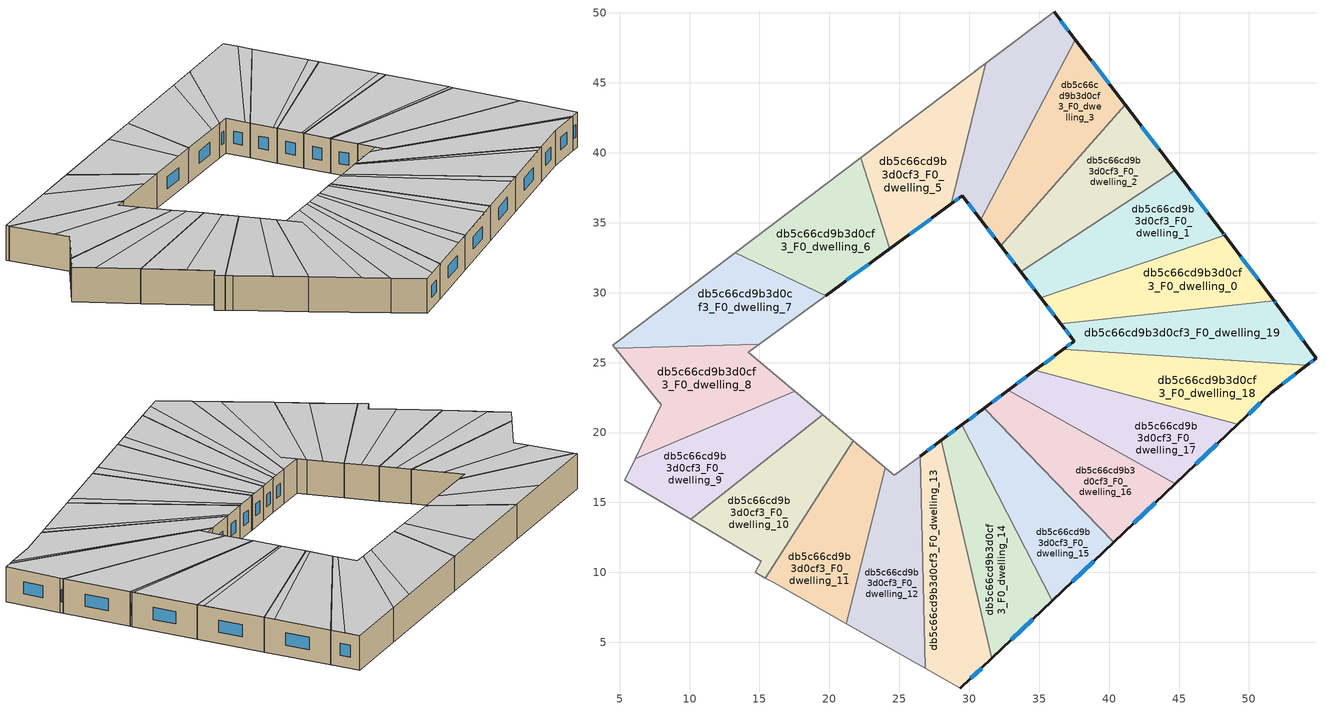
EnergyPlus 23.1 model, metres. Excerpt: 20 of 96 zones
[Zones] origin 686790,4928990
db5c66cd9b3d0cf3_F0_dwelling_0
 floor ground (EU_floor_Construction): 48.28,34.11 51.8,29.43 36.55,27.77 35.11,29.64 z0
 wall outside (EU_wall_Construction): 35.11,29.64 36.55,27.77 / 51.8,29.43 48.28,34.11 z0:3
 wall to db5c66cd9b3d0cf3_F0_dwelling_1 (EU_wall_Construction): 48.28,34.11 35.11,29.64 z0:3
 wall to db5c66cd9b3d0cf3_F0_dwelling_19 (EU_wall_Construction): 36.55,27.77 51.8,29.43 z0:3
 window (EU_Window_Construction): 35.58,29.03 36.08,28.38 / 50.65,30.95 49.42,32.59 z0.98:2.02
 ceiling to db5c66cd9b3d0cf3_F1_dwelling_0 (EU_floor_Construction): 51.8,29.43 48.28,34.11 35.11,29.64 36.55,27.77 z3
db5c66cd9b3d0cf3_F0_dwelling_1
 floor ground (EU_floor_Construction): 44.71,38.77 48.17,34.25 48.28,34.11 35.11,29.64 33.68,31.51 z0
 wall outside (EU_wall_Construction): 33.68,31.51 35.11,29.64 / 48.28,34.11 48.17,34.25 44.71,38.77 z0:3
 wall to db5c66cd9b3d0cf3_F0_dwelling_2 (EU_wall_Construction): 44.71,38.77 33.68,31.51 z0:3
 window (EU_Window_Construction): 34.15,30.9 34.65,30.25 / 47.05,35.72 45.84,37.3 / 48.24,34.16 48.21,34.21 z0.98:2.02
 ceiling adiabatic (EU_roof_Construction): 48.09,34.35 44.71,38.77 33.68,31.51 35.04,29.74 z3
 ceiling to db5c66cd9b3d0cf3_F1_dwelling_0 (EU_floor_Construction): 48.28,34.11 48.17,34.25 48.09,34.35 35.04,29.74 35.11,29.64 z3
db5c66cd9b3d0cf3_F0_dwelling_10
 floor ground (EU_floor_Construction): 21.7,19.42 15.43,9.6 14.68,10.02 15.14,10.8 10.08,13.81 19.51,21.27 z0
 wall to db5c66cd9b3d0cf3_F0_dwelling_9 (EU_wall_Construction): 19.51,21.27 10.08,13.81 z0:3
 wall adiabatic (EU_wall_Construction): 21.7,19.42 19.51,21.27 / 10.08,13.81 15.14,10.8 14.68,10.02 15.43,9.6 z0:3
 wall to db5c66cd9b3d0cf3_F0_dwelling_11 (EU_wall_Construction): 15.43,9.6 21.7,19.42 z0:3
 ceiling to db5c66cd9b3d0cf3_F1_dwelling_9 (EU_floor_Construction): 13.18,11.97 20.64,20.31 19.51,21.27 10.08,13.81 z3
 ceiling to db5c66cd9b3d0cf3_F1_dwelling_10 (EU_floor_Construction): 15.43,9.6 21.7,19.42 20.64,20.31 13.18,11.97 15.14,10.8 14.68,10.02 z3
db5c66cd9b3d0cf3_F0_dwelling_11
 floor ground (EU_floor_Construction): 24,17.48 21.2,6.34 15.98,9.28 15.43,9.6 21.7,19.42 z0
 wall adiabatic (EU_wall_Construction): 24,17.48 21.7,19.42 / 15.43,9.6 15.98,9.28 21.2,6.34 z0:3
 wall to db5c66cd9b3d0cf3_F0_dwelling_12 (EU_wall_Construction): 21.2,6.34 24,17.48 z0:3
 ceiling to db5c66cd9b3d0cf3_F1_dwelling_10 (EU_floor_Construction): 18.75,7.72 22.99,18.33 21.7,19.42 15.43,9.6 15.98,9.28 z3
 ceiling to db5c66cd9b3d0cf3_F1_dwelling_11 (EU_floor_Construction): 21.2,6.34 24,17.48 22.99,18.33 18.75,7.72 z3
db5c66cd9b3d0cf3_F0_dwelling_12
 floor ground (EU_floor_Construction): 26.51,18.32 26.85,3.15 21.2,6.34 24,17.48 24.65,16.93 z0
 wall adiabatic (EU_wall_Construction): 26.51,18.32 24.65,16.93 24,17.48 / 21.2,6.34 26.85,3.15 z0:3
 wall to db5c66cd9b3d0cf3_F0_dwelling_13 (EU_wall_Construction): 26.85,3.15 26.51,18.32 z0:3
 ceiling to db5c66cd9b3d0cf3_F1_dwelling_11 (EU_floor_Construction): 24.85,4.28 25.62,16.11 24,17.48 21.2,6.34 z3
 ceiling to db5c66cd9b3d0cf3_F1_dwelling_12 (EU_floor_Construction): 26.85,3.15 26.51,18.32 24.65,16.93 25.62,16.11 24.85,4.28 z3
db5c66cd9b3d0cf3_F0_dwelling_13
 floor ground (EU_floor_Construction): 27.99,19.44 31.61,3.85 29.37,1.72 26.85,3.15 26.51,18.32 z0
 wall outside (EU_wall_Construction): 27.99,19.44 26.51,18.32 / 29.37,1.72 31.61,3.85 z0:3
 wall to db5c66cd9b3d0cf3_F0_dwelling_14 (EU_wall_Construction): 31.61,3.85 27.99,19.44 z0:3
 wall adiabatic (EU_wall_Construction): 26.85,3.15 29.37,1.72 z0:3
 window (EU_Window_Construction): 27.51,19.07 26.99,18.68 / 30.1,2.42 30.88,3.16 z0.98:2.02
 ceiling to db5c66cd9b3d0cf3_F1_dwelling_12 (EU_floor_Construction): 30.24,2.55 27.55,19.1 26.51,18.32 26.85,3.15 29.37,1.72 z3
 ceiling to db5c66cd9b3d0cf3_F1_dwelling_13 (EU_floor_Construction): 31.61,3.85 27.99,19.44 27.55,19.1 30.24,2.55 z3
db5c66cd9b3d0cf3_F0_dwelling_14
 floor ground (EU_floor_Construction): 29.47,20.54 35.95,7.98 31.61,3.85 27.99,19.44 z0
 wall outside (EU_wall_Construction): 29.47,20.54 27.99,19.44 / 31.61,3.85 35.95,7.98 z0:3
 wall to db5c66cd9b3d0cf3_F0_dwelling_15 (EU_wall_Construction): 35.95,7.98 29.47,20.54 z0:3
 window (EU_Window_Construction): 28.99,20.18 28.47,19.8 / 33.02,5.19 34.54,6.64 z0.98:2.02
 ceiling to db5c66cd9b3d0cf3_F1_dwelling_13 (EU_floor_Construction): 34.8,6.89 29.07,20.24 27.99,19.44 31.61,3.85 z3
 ceiling to db5c66cd9b3d0cf3_F1_dwelling_14 (EU_floor_Construction): 35.95,7.98 29.47,20.54 29.07,20.24 34.8,6.89 z3
db5c66cd9b3d0cf3_F0_dwelling_15
 floor ground (EU_floor_Construction): 31.07,21.74 40.32,12.14 35.95,7.98 29.47,20.54 z0
 wall outside (EU_wall_Construction): 31.07,21.74 29.47,20.54 / 35.95,7.98 40.32,12.14 z0:3
 wall to db5c66cd9b3d0cf3_F0_dwelling_16 (EU_wall_Construction): 40.32,12.14 31.07,21.74 z0:3
 window (EU_Window_Construction): 30.55,21.35 29.99,20.93 / 37.37,9.33 38.9,10.79 z0.98:2.02
 ceiling to db5c66cd9b3d0cf3_F1_dwelling_14 (EU_floor_Construction): 39.4,11.26 30.72,21.48 29.47,20.54 35.95,7.98 z3
 ceiling to db5c66cd9b3d0cf3_F1_dwelling_15 (EU_floor_Construction): 40.32,12.14 31.07,21.74 30.72,21.48 39.4,11.26 z3
db5c66cd9b3d0cf3_F0_dwelling_16
 floor ground (EU_floor_Construction): 44.73,16.34 40.32,12.14 31.07,21.74 31.1,21.76 32.8,23.03 z0
 wall outside (EU_wall_Construction): 32.8,23.03 31.1,21.76 31.07,21.74 / 40.32,12.14 44.73,16.34 z0:3
 wall to db5c66cd9b3d0cf3_F0_dwelling_17 (EU_wall_Construction): 44.73,16.34 32.8,23.03 z0:3
 window (EU_Window_Construction): 32.24,22.62 31.65,22.18 / 41.76,13.51 43.3,14.97 z0.98:2.02
 ceiling to db5c66cd9b3d0cf3_F1_dwelling_15 (EU_floor_Construction): 44.03,15.67 32.51,22.82 31.1,21.76 31.07,21.74 40.32,12.14 z3
 ceiling to db5c66cd9b3d0cf3_F1_dwelling_16 (EU_floor_Construction): 44.73,16.34 32.8,23.03 32.51,22.82 44.03,15.67 z3
db5c66cd9b3d0cf3_F0_dwelling_17
 floor ground (EU_floor_Construction): 49.19,20.58 44.73,16.34 32.8,23.03 34.68,24.44 z0
 wall outside (EU_wall_Construction): 34.68,24.44 32.8,23.03 / 44.73,16.34 49.19,20.58 z0:3
 wall to db5c66cd9b3d0cf3_F0_dwelling_18 (EU_wall_Construction): 49.19,20.58 34.68,24.44 z0:3
 window (EU_Window_Construction): 34.07,23.98 33.41,23.49 / 46.18,17.72 47.74,19.2 z0.98:2.02
 ceiling to db5c66cd9b3d0cf3_F1_dwelling_17 (EU_floor_Construction): 49.19,20.58 34.68,24.44 34.47,24.29 48.72,20.13 z3
 ceiling adiabatic (EU_roof_Construction): 48.72,20.13 34.47,24.29 34.68,24.44 32.8,23.03 44.73,16.34 z3
db5c66cd9b3d0cf3_F0_dwelling_18
 floor ground (EU_floor_Construction): 54.14,24.81 51.59,22.86 49.19,20.58 34.68,24.44 36.72,25.97 z0
 wall outside (EU_wall_Construction): 36.72,25.97 34.68,24.44 / 49.19,20.58 51.59,22.86 54.14,24.81 z0:3
 wall to db5c66cd9b3d0cf3_F0_dwelling_19 (EU_wall_Construction): 54.14,24.81 36.72,25.97 z0:3
 window (EU_Window_Construction): 36.06,25.47 35.34,24.94 / 52.42,23.5 53.31,24.18 / 49.97,21.32 50.81,22.12 z0.98:2.02
 ceiling to db5c66cd9b3d0cf3_F1_dwelling_17 (EU_floor_Construction): 51.59,22.86 53.85,24.59 38.08,25.78 38,25.88 36.72,25.97 34.68,24.44 49.19,20.58 z3
 ceiling to db5c66cd9b3d0cf3_F1_dwelling_18 (EU_floor_Construction): 54.14,24.81 38,25.88 38.08,25.78 53.85,24.59 z3
db5c66cd9b3d0cf3_F0_dwelling_19
 floor ground (EU_floor_Construction): 51.96,29.21 54.79,25.31 54.14,24.81 36.72,25.97 37.49,26.54 36.55,27.77 51.8,29.43 z0
 wall outside (EU_wall_Construction): 54.14,24.81 54.79,25.31 51.96,29.21 51.8,29.43 / 36.55,27.77 37.49,26.54 36.72,25.97 z0:3
 window (EU_Window_Construction): 54.35,24.97 54.58,25.15 / 37.24,26.36 36.97,26.16 / 36.85,27.37 37.18,26.94 / 51.91,29.28 51.85,29.36 / 53.87,26.58 52.88,27.94 z0.98:2.02
 ceiling to db5c66cd9b3d0cf3_F1_dwelling_18 (EU_floor_Construction): 54.79,25.31 51.96,29.21 51.8,29.43 36.55,27.77 38,25.88 54.14,24.81 z3
 ceiling to db5c66cd9b3d0cf3_F1_dwelling_17 (EU_floor_Construction): 38,25.88 37.49,26.54 36.72,25.97 z3
db5c66cd9b3d0cf3_F0_dwelling_2
 floor ground (EU_floor_Construction): 41.15,43.43 44.71,38.77 33.68,31.51 32.25,33.37 z0
 wall outside (EU_wall_Construction): 32.25,33.37 33.68,31.51 / 44.71,38.77 41.15,43.43 z0:3
 wall to db5c66cd9b3d0cf3_F0_dwelling_3 (EU_wall_Construction): 41.15,43.43 32.25,33.37 z0:3
 window (EU_Window_Construction): 32.72,32.76 33.22,32.11 / 43.56,40.29 42.31,41.91 z0.98:2.02
 ceiling to db5c66cd9b3d0cf3_F1_dwelling_2 (EU_floor_Construction): 44.34,39.26 41.15,43.43 32.25,33.37 33.53,31.7 z3
 ceiling to db5c66cd9b3d0cf3_F1_dwelling_1 (EU_floor_Construction): 44.71,38.77 44.34,39.26 33.53,31.7 33.68,31.51 z3
db5c66cd9b3d0cf3_F0_dwelling_3
 floor ground (EU_floor_Construction): 37.59,48.09 41.15,43.43 32.25,33.37 30.82,35.23 z0
 wall outside (EU_wall_Construction): 30.82,35.23 32.25,33.37 / 41.15,43.43 37.59,48.09 z0:3
 wall to db5c66cd9b3d0cf3_F0_dwelling_4 (EU_wall_Construction): 37.59,48.09 30.82,35.23 z0:3
 window (EU_Window_Construction): 31.29,34.62 31.79,33.97 / 39.99,44.94 38.75,46.57 z0.98:2.02
 ceiling to db5c66cd9b3d0cf3_F1_dwelling_3 (EU_floor_Construction): 32.03,33.66 40.59,44.17 37.59,48.09 30.82,35.23 z3
 ceiling to db5c66cd9b3d0cf3_F1_dwelling_2 (EU_floor_Construction): 32.25,33.37 41.15,43.43 40.59,44.17 32.03,33.66 z3
db5c66cd9b3d0cf3_F0_dwelling_4
 floor ground (EU_floor_Construction): 36.06,50.08 37.59,48.09 30.82,35.23 29.51,36.94 28.7,36.35 31.18,46.39 z0
 wall outside (EU_wall_Construction): 28.7,36.35 29.51,36.94 30.82,35.23 / 37.59,48.09 36.06,50.08 z0:3
 wall to db5c66cd9b3d0cf3_F0_dwelling_5 (EU_wall_Construction): 31.18,46.39 28.7,36.35 z0:3
 wall adiabatic (EU_wall_Construction): 36.06,50.08 31.18,46.39 z0:3
 window (EU_Window_Construction): 29.94,36.39 30.4,35.79 / 28.97,36.54 29.25,36.75 / 37.09,48.74 36.56,49.43 z0.98:2.02
 ceiling to db5c66cd9b3d0cf3_F1_dwelling_4 (EU_floor_Construction): 30.53,35.62 36.84,49.07 36.06,50.08 31.18,46.39 28.7,36.35 29.51,36.94 z3
 ceiling to db5c66cd9b3d0cf3_F1_dwelling_3 (EU_floor_Construction): 30.82,35.23 37.59,48.09 36.84,49.07 30.53,35.62 z3
db5c66cd9b3d0cf3_F0_dwelling_5
 floor ground (EU_floor_Construction): 31.18,46.39 28.7,36.35 24.3,33.13 22.26,39.66 z0
 wall outside (EU_wall_Construction): 24.3,33.13 28.7,36.35 z0:3
 wall to db5c66cd9b3d0cf3_F0_dwelling_6 (EU_wall_Construction): 22.26,39.66 24.3,33.13 z0:3
 wall adiabatic (EU_wall_Construction): 31.18,46.39 22.26,39.66 z0:3
 window (EU_Window_Construction): 25.73,34.18 27.27,35.3 z0.98:2.02
 ceiling adiabatic (EU_roof_Construction): 27.56,35.51 28.84,44.63 22.26,39.66 24.3,33.13 z3
 ceiling to db5c66cd9b3d0cf3_F1_dwelling_4 (EU_floor_Construction): 28.7,36.35 31.18,46.39 28.84,44.63 27.56,35.51 z3
db5c66cd9b3d0cf3_F0_dwelling_6
 floor ground (EU_floor_Construction): 22.26,39.66 24.3,33.13 19.73,29.79 13.26,32.86 z0
 wall outside (EU_wall_Construction): 19.73,29.79 24.3,33.13 z0:3
 wall to db5c66cd9b3d0cf3_F0_dwelling_7 (EU_wall_Construction): 13.26,32.86 19.73,29.79 z0:3
 wall adiabatic (EU_wall_Construction): 22.26,39.66 13.26,32.86 z0:3
 window (EU_Window_Construction): 21.22,30.87 22.81,32.04 z0.98:2.02
 ceiling to db5c66cd9b3d0cf3_F1_dwelling_6 (EU_floor_Construction): 22.87,32.09 19.43,37.52 13.26,32.86 19.73,29.79 z3
 ceiling to db5c66cd9b3d0cf3_F1_dwelling_5 (EU_floor_Construction): 24.3,33.13 22.26,39.66 19.43,37.52 22.87,32.09 z3
db5c66cd9b3d0cf3_F0_dwelling_7
 floor ground (EU_floor_Construction): 19.73,29.79 15,26.32 4.68,26.02 4.49,26.24 13.26,32.86 z0
 wall adiabatic (EU_wall_Construction): 15,26.32 19.73,29.79 / 13.26,32.86 4.49,26.24 4.68,26.02 z0:3
 wall to db5c66cd9b3d0cf3_F0_dwelling_8 (EU_wall_Construction): 4.68,26.02 15,26.32 z0:3
 ceiling to db5c66cd9b3d0cf3_F1_dwelling_7 (EU_floor_Construction): 18.01,28.53 9.93,30.35 4.49,26.24 4.68,26.02 14.99,26.32 z3
 ceiling to db5c66cd9b3d0cf3_F1_dwelling_6 (EU_floor_Construction): 19.73,29.79 13.26,32.86 9.93,30.35 18.01,28.53 z3
db5c66cd9b3d0cf3_F0_dwelling_8
 floor ground (EU_floor_Construction): 15,26.32 14.2,25.74 17.52,22.95 6.12,18.13 7.96,21.97 4.68,26.02 z0
 wall adiabatic (EU_wall_Construction): 17.52,22.95 14.2,25.74 15,26.32 / 4.68,26.02 7.96,21.97 6.12,18.13 z0:3
 wall to db5c66cd9b3d0cf3_F0_dwelling_9 (EU_wall_Construction): 6.12,18.13 17.52,22.95 z0:3
 ceiling to db5c66cd9b3d0cf3_F1_dwelling_8 (EU_floor_Construction): 17.52,22.95 15.55,24.61 7.13,23 7.96,21.97 6.12,18.13 z3
 ceiling to db5c66cd9b3d0cf3_F1_dwelling_7 (EU_floor_Construction): 15.55,24.61 14.2,25.74 14.99,26.32 4.68,26.02 7.13,23 z3
db5c66cd9b3d0cf3_F0_dwelling_9
 floor ground (EU_floor_Construction): 19.51,21.27 10.08,13.81 5.38,16.6 6.12,18.13 17.52,22.95 z0
 wall adiabatic (EU_wall_Construction): 19.51,21.27 17.52,22.95 / 6.12,18.13 5.38,16.6 10.08,13.81 z0:3
 ceiling to db5c66cd9b3d0cf3_F1_dwelling_9 (EU_floor_Construction): 19.51,21.27 18.45,22.16 7.03,15.62 10.08,13.81 z3
 ceiling to db5c66cd9b3d0cf3_F1_dwelling_8 (EU_floor_Construction): 18.45,22.16 17.52,22.95 6.12,18.13 5.38,16.6 7.03,15.62 z3
[Building]
EU S2 Campaign: North Axis=0; Terrain=City; Solar Distribution=FullExterior
[Site:Location]
Bologna: Latitude=44.5; Longitude=11.25; Time Zone=1; Elevation=37
[SizingPeriod:WeatherFileDays]
AnnualSizingPeriod: Begin Month=1; Begin Day of Month=1; End Month=12; End Day of Month=31; Day of Week for Start Day=Monday; Use Weather File Daylight Saving Period=No; Use Weather File Rain and Snow Indicators=No
[MATERIAL]
EU_InternalMass_Material: Roughness=MediumRough; Thickness=0.1; Conductivity=1; Density=1800; Specific Heat=900; Thermal Absorptance=0.9; Solar Absorptance=0.7; Visible Absorptance=0.7
[MATERIAL:NOMASS] Roughness=MediumRough; Thermal Absorptance=0.9; Solar Absorptance=0.7; Visible Absorptance=0.7
Name | Thermal Resistance
EU_wall_NoMass | 0.905828
EU_roof_NoMass | 0.37593
EU_floor_NoMass | 0.67114
[WINDOWMATERIAL:SIMPLEGLAZINGSYSTEM]
EU_Window_SimpleGlazing: UFactor=4.52486; Solar Heat Gain Coefficient=0.85; Visible Transmittance=0.85
[CONSTRUCTION]
EU_wall_Construction: EU_wall_NoMass
EU_roof_Construction: EU_roof_NoMass
EU_floor_Construction: EU_floor_NoMass
EU_Window_Construction: EU_Window_SimpleGlazing
EU_InternalMass_Construction: EU_InternalMass_Material
[ZONE] Type=1; Multiplier=1; Ceiling Height=autocalculate; Floor Area=autocalculate; Part of Total Floor Area=Yes
Name | Volume
db5c66cd9b3d0cf3_F0_dwelling_0; db5c66cd9b3d0cf3_F0_dwelling_13 | 162.375
db5c66cd9b3d0cf3_F0_dwelling_1; db5c66cd9b3d0cf3_F0_dwelling_5 | 162.382
db5c66cd9b3d0cf3_F0_dwelling_10; db5c66cd9b3d0cf3_F0_dwelling_12 | 162.396
db5c66cd9b3d0cf3_F0_dwelling_11 | 162.349
db5c66cd9b3d0cf3_F0_dwelling_14 | 162.386
db5c66cd9b3d0cf3_F0_dwelling_15 | 162.36
db5c66cd9b3d0cf3_F0_dwelling_16 | 162.351
db5c66cd9b3d0cf3_F0_dwelling_17 | 162.354
db5c66cd9b3d0cf3_F0_dwelling_18 | 162.403
db5c66cd9b3d0cf3_F0_dwelling_19 | 162.365
db5c66cd9b3d0cf3_F0_dwelling_2 | 162.366
db5c66cd9b3d0cf3_F0_dwelling_3 | 162.376
db5c66cd9b3d0cf3_F0_dwelling_4 | 162.359
db5c66cd9b3d0cf3_F0_dwelling_6 | 162.401
db5c66cd9b3d0cf3_F0_dwelling_7 | 162.37
db5c66cd9b3d0cf3_F0_dwelling_8 | 162.368
db5c66cd9b3d0cf3_F0_dwelling_9 | 162.379
[INTERNALMASS] Construction=EU_InternalMass_Construction
Name | Zone or ZoneList | Surface Area
db5c66cd9b3d0cf3_F0_dwelling_0_EU_InternalMass | db5c66cd9b3d0cf3_F0_dwelling_0 | 54.1249
db5c66cd9b3d0cf3_F0_dwelling_1_EU_InternalMass | db5c66cd9b3d0cf3_F0_dwelling_1 | 54.1276
db5c66cd9b3d0cf3_F0_dwelling_2_EU_InternalMass | db5c66cd9b3d0cf3_F0_dwelling_2 | 54.1219
db5c66cd9b3d0cf3_F0_dwelling_3_EU_InternalMass | db5c66cd9b3d0cf3_F0_dwelling_3 | 54.1253
db5c66cd9b3d0cf3_F0_dwelling_4_EU_InternalMass | db5c66cd9b3d0cf3_F0_dwelling_4 | 54.1197
db5c66cd9b3d0cf3_F0_dwelling_5_EU_InternalMass | db5c66cd9b3d0cf3_F0_dwelling_5 | 54.1276
db5c66cd9b3d0cf3_F0_dwelling_6_EU_InternalMass | db5c66cd9b3d0cf3_F0_dwelling_6 | 54.1338
db5c66cd9b3d0cf3_F0_dwelling_7_EU_InternalMass | db5c66cd9b3d0cf3_F0_dwelling_7 | 54.1232
db5c66cd9b3d0cf3_F0_dwelling_8_EU_InternalMass | db5c66cd9b3d0cf3_F0_dwelling_8 | 54.1231
db5c66cd9b3d0cf3_F0_dwelling_9_EU_InternalMass | db5c66cd9b3d0cf3_F0_dwelling_9 | 54.1259
db5c66cd9b3d0cf3_F0_dwelling_10_EU_InternalMass | db5c66cd9b3d0cf3_F0_dwelling_10 | 54.1322
db5c66cd9b3d0cf3_F0_dwelling_11_EU_InternalMass | db5c66cd9b3d0cf3_F0_dwelling_11 | 54.1166
db5c66cd9b3d0cf3_F0_dwelling_12_EU_InternalMass | db5c66cd9b3d0cf3_F0_dwelling_12 | 54.1323
db5c66cd9b3d0cf3_F0_dwelling_13_EU_InternalMass | db5c66cd9b3d0cf3_F0_dwelling_13 | 54.1249
db5c66cd9b3d0cf3_F0_dwelling_14_EU_InternalMass | db5c66cd9b3d0cf3_F0_dwelling_14 | 54.1289
db5c66cd9b3d0cf3_F0_dwelling_15_EU_InternalMass | db5c66cd9b3d0cf3_F0_dwelling_15 | 54.1201
db5c66cd9b3d0cf3_F0_dwelling_16_EU_InternalMass | db5c66cd9b3d0cf3_F0_dwelling_16 | 54.1169
db5c66cd9b3d0cf3_F0_dwelling_17_EU_InternalMass | db5c66cd9b3d0cf3_F0_dwelling_17 | 54.1181
db5c66cd9b3d0cf3_F0_dwelling_18_EU_InternalMass | db5c66cd9b3d0cf3_F0_dwelling_18 | 54.1343
db5c66cd9b3d0cf3_F0_dwelling_19_EU_InternalMass | db5c66cd9b3d0cf3_F0_dwelling_19 | 54.1221
[OTHEREQUIPMENT] Fuel Type=Electricity; Design Level Calculation Method=Watts/Area; Power per Zone Floor Area=1; Fraction Latent=0; Fraction Radiant=0; Fraction Lost=0; Carbon Dioxide Generation Rate=0; EndUse Subcategory=EU_Step8_InternalGains
Name | Zone or ZoneList or Space or SpaceList | Schedule
EU_Step8_InternalGain_db5c66cd9b3d0cf3_F0_dwelling_0_f000 | db5c66cd9b3d0cf3_F0_dwelling_0 | EU_Step8_GainSchedule_db5c66cd9b3d0cf3_F0_dwelling_0_f000
EU_Step8_InternalGain_db5c66cd9b3d0cf3_F0_dwelling_1_f000 | db5c66cd9b3d0cf3_F0_dwelling_1 | EU_Step8_GainSchedule_db5c66cd9b3d0cf3_F0_dwelling_1_f000
EU_Step8_InternalGain_db5c66cd9b3d0cf3_F0_dwelling_2_f000 | db5c66cd9b3d0cf3_F0_dwelling_2 | EU_Step8_GainSchedule_db5c66cd9b3d0cf3_F0_dwelling_2_f000
EU_Step8_InternalGain_db5c66cd9b3d0cf3_F0_dwelling_3_f000 | db5c66cd9b3d0cf3_F0_dwelling_3 | EU_Step8_GainSchedule_db5c66cd9b3d0cf3_F0_dwelling_3_f000
EU_Step8_InternalGain_db5c66cd9b3d0cf3_F0_dwelling_4_f000 | db5c66cd9b3d0cf3_F0_dwelling_4 | EU_Step8_GainSchedule_db5c66cd9b3d0cf3_F0_dwelling_4_f000
EU_Step8_InternalGain_db5c66cd9b3d0cf3_F0_dwelling_5_f000 | db5c66cd9b3d0cf3_F0_dwelling_5 | EU_Step8_GainSchedule_db5c66cd9b3d0cf3_F0_dwelling_5_f000
EU_Step8_InternalGain_db5c66cd9b3d0cf3_F0_dwelling_6_f000 | db5c66cd9b3d0cf3_F0_dwelling_6 | EU_Step8_GainSchedule_db5c66cd9b3d0cf3_F0_dwelling_6_f000
EU_Step8_InternalGain_db5c66cd9b3d0cf3_F0_dwelling_7_f000 | db5c66cd9b3d0cf3_F0_dwelling_7 | EU_Step8_GainSchedule_db5c66cd9b3d0cf3_F0_dwelling_7_f000
EU_Step8_InternalGain_db5c66cd9b3d0cf3_F0_dwelling_8_f000 | db5c66cd9b3d0cf3_F0_dwelling_8 | EU_Step8_GainSchedule_db5c66cd9b3d0cf3_F0_dwelling_8_f000
EU_Step8_InternalGain_db5c66cd9b3d0cf3_F0_dwelling_9_f000 | db5c66cd9b3d0cf3_F0_dwelling_9 | EU_Step8_GainSchedule_db5c66cd9b3d0cf3_F0_dwelling_9_f000
EU_Step8_InternalGain_db5c66cd9b3d0cf3_F0_dwelling_10_f000 | db5c66cd9b3d0cf3_F0_dwelling_10 | EU_Step8_GainSchedule_db5c66cd9b3d0cf3_F0_dwelling_10_f000
EU_Step8_InternalGain_db5c66cd9b3d0cf3_F0_dwelling_11_f000 | db5c66cd9b3d0cf3_F0_dwelling_11 | EU_Step8_GainSchedule_db5c66cd9b3d0cf3_F0_dwelling_11_f000
EU_Step8_InternalGain_db5c66cd9b3d0cf3_F0_dwelling_12_f000 | db5c66cd9b3d0cf3_F0_dwelling_12 | EU_Step8_GainSchedule_db5c66cd9b3d0cf3_F0_dwelling_12_f000
EU_Step8_InternalGain_db5c66cd9b3d0cf3_F0_dwelling_13_f000 | db5c66cd9b3d0cf3_F0_dwelling_13 | EU_Step8_GainSchedule_db5c66cd9b3d0cf3_F0_dwelling_13_f000
EU_Step8_InternalGain_db5c66cd9b3d0cf3_F0_dwelling_14_f000 | db5c66cd9b3d0cf3_F0_dwelling_14 | EU_Step8_GainSchedule_db5c66cd9b3d0cf3_F0_dwelling_14_f000
EU_Step8_InternalGain_db5c66cd9b3d0cf3_F0_dwelling_15_f000 | db5c66cd9b3d0cf3_F0_dwelling_15 | EU_Step8_GainSchedule_db5c66cd9b3d0cf3_F0_dwelling_15_f000
EU_Step8_InternalGain_db5c66cd9b3d0cf3_F0_dwelling_16_f000 | db5c66cd9b3d0cf3_F0_dwelling_16 | EU_Step8_GainSchedule_db5c66cd9b3d0cf3_F0_dwelling_16_f000
EU_Step8_InternalGain_db5c66cd9b3d0cf3_F0_dwelling_17_f000 | db5c66cd9b3d0cf3_F0_dwelling_17 | EU_Step8_GainSchedule_db5c66cd9b3d0cf3_F0_dwelling_17_f000
EU_Step8_InternalGain_db5c66cd9b3d0cf3_F0_dwelling_18_f000 | db5c66cd9b3d0cf3_F0_dwelling_18 | EU_Step8_GainSchedule_db5c66cd9b3d0cf3_F0_dwelling_18_f000
EU_Step8_InternalGain_db5c66cd9b3d0cf3_F0_dwelling_19_f000 | db5c66cd9b3d0cf3_F0_dwelling_19 | EU_Step8_GainSchedule_db5c66cd9b3d0cf3_F0_dwelling_19_f000
[ZONEVENTILATION:DESIGNFLOWRATE] Schedule=EU_AlwaysOn; Design Flow Rate Calculation Method=AirChanges/Hour; Air Changes per Hour=0.73129; Ventilation Type=Natural; Fan Pressure Rise=0; Fan Total Efficiency=1; Constant Term Coefficient=1; Temperature Term Coefficient=0; Velocity Term Coefficient=0; Velocity Squared Term Coefficient=0; Minimum Indoor Temperature=-100; Maximum Indoor Temperature=100; Delta Temperature=-100; Minimum Outdoor Temperature=-100; Maximum Outdoor Temperature=100; Maximum Wind Speed=40
Name | Zone or ZoneList or Space or SpaceList
EU_ConstantAir_db5c66cd9b3d0cf3_F0_dwelling_0 | db5c66cd9b3d0cf3_F0_dwelling_0
EU_ConstantAir_db5c66cd9b3d0cf3_F0_dwelling_1 | db5c66cd9b3d0cf3_F0_dwelling_1
EU_ConstantAir_db5c66cd9b3d0cf3_F0_dwelling_2 | db5c66cd9b3d0cf3_F0_dwelling_2
EU_ConstantAir_db5c66cd9b3d0cf3_F0_dwelling_3 | db5c66cd9b3d0cf3_F0_dwelling_3
EU_ConstantAir_db5c66cd9b3d0cf3_F0_dwelling_4 | db5c66cd9b3d0cf3_F0_dwelling_4
EU_ConstantAir_db5c66cd9b3d0cf3_F0_dwelling_5 | db5c66cd9b3d0cf3_F0_dwelling_5
EU_ConstantAir_db5c66cd9b3d0cf3_F0_dwelling_6 | db5c66cd9b3d0cf3_F0_dwelling_6
EU_ConstantAir_db5c66cd9b3d0cf3_F0_dwelling_7 | db5c66cd9b3d0cf3_F0_dwelling_7
EU_ConstantAir_db5c66cd9b3d0cf3_F0_dwelling_8 | db5c66cd9b3d0cf3_F0_dwelling_8
EU_ConstantAir_db5c66cd9b3d0cf3_F0_dwelling_9 | db5c66cd9b3d0cf3_F0_dwelling_9
EU_ConstantAir_db5c66cd9b3d0cf3_F0_dwelling_10 | db5c66cd9b3d0cf3_F0_dwelling_10
EU_ConstantAir_db5c66cd9b3d0cf3_F0_dwelling_11 | db5c66cd9b3d0cf3_F0_dwelling_11
EU_ConstantAir_db5c66cd9b3d0cf3_F0_dwelling_12 | db5c66cd9b3d0cf3_F0_dwelling_12
EU_ConstantAir_db5c66cd9b3d0cf3_F0_dwelling_13 | db5c66cd9b3d0cf3_F0_dwelling_13
EU_ConstantAir_db5c66cd9b3d0cf3_F0_dwelling_14 | db5c66cd9b3d0cf3_F0_dwelling_14
EU_ConstantAir_db5c66cd9b3d0cf3_F0_dwelling_15 | db5c66cd9b3d0cf3_F0_dwelling_15
EU_ConstantAir_db5c66cd9b3d0cf3_F0_dwelling_16 | db5c66cd9b3d0cf3_F0_dwelling_16
EU_ConstantAir_db5c66cd9b3d0cf3_F0_dwelling_17 | db5c66cd9b3d0cf3_F0_dwelling_17
EU_ConstantAir_db5c66cd9b3d0cf3_F0_dwelling_18 | db5c66cd9b3d0cf3_F0_dwelling_18
EU_ConstantAir_db5c66cd9b3d0cf3_F0_dwelling_19 | db5c66cd9b3d0cf3_F0_dwelling_19
[HVACTEMPLATE:THERMOSTAT] Constant Heating Setpoint=20; Constant Cooling Setpoint=50
EU_HeatOnly_db5c66cd9b3d0cf3_F0_dwelling_0; EU_HeatOnly_db5c66cd9b3d0cf3_F0_dwelling_1; EU_HeatOnly_db5c66cd9b3d0cf3_F0_dwelling_2; EU_HeatOnly_db5c66cd9b3d0cf3_F0_dwelling_3; EU_HeatOnly_db5c66cd9b3d0cf3_F0_dwelling_4; EU_HeatOnly_db5c66cd9b3d0cf3_F0_dwelling_5; EU_HeatOnly_db5c66cd9b3d0cf3_F0_dwelling_6; EU_HeatOnly_db5c66cd9b3d0cf3_F0_dwelling_7; EU_HeatOnly_db5c66cd9b3d0cf3_F0_dwelling_8; EU_HeatOnly_db5c66cd9b3d0cf3_F0_dwelling_9; EU_HeatOnly_db5c66cd9b3d0cf3_F0_dwelling_10; EU_HeatOnly_db5c66cd9b3d0cf3_F0_dwelling_11; EU_HeatOnly_db5c66cd9b3d0cf3_F0_dwelling_12; EU_HeatOnly_db5c66cd9b3d0cf3_F0_dwelling_13; EU_HeatOnly_db5c66cd9b3d0cf3_F0_dwelling_14; EU_HeatOnly_db5c66cd9b3d0cf3_F0_dwelling_15; EU_HeatOnly_db5c66cd9b3d0cf3_F0_dwelling_16; EU_HeatOnly_db5c66cd9b3d0cf3_F0_dwelling_17; EU_HeatOnly_db5c66cd9b3d0cf3_F0_dwelling_18; EU_HeatOnly_db5c66cd9b3d0cf3_F0_dwelling_19; EU_HeatOnly_db5c66cd9b3d0cf3_F1_dwelling_0; EU_HeatOnly_db5c66cd9b3d0cf3_F1_dwelling_1; EU_HeatOnly_db5c66cd9b3d0cf3_F1_dwelling_2; EU_HeatOnly_db5c66cd9b3d0cf3_F1_dwelling_3; EU_HeatOnly_db5c66cd9b3d0cf3_F1_dwelling_4; EU_HeatOnly_db5c66cd9b3d0cf3_F1_dwelling_5; EU_HeatOnly_db5c66cd9b3d0cf3_F1_dwelling_6; EU_HeatOnly_db5c66cd9b3d0cf3_F1_dwelling_7; EU_HeatOnly_db5c66cd9b3d0cf3_F1_dwelling_8; EU_HeatOnly_db5c66cd9b3d0cf3_F1_dwelling_9; EU_HeatOnly_db5c66cd9b3d0cf3_F1_dwelling_10; EU_HeatOnly_db5c66cd9b3d0cf3_F1_dwelling_11; EU_HeatOnly_db5c66cd9b3d0cf3_F1_dwelling_12; EU_HeatOnly_db5c66cd9b3d0cf3_F1_dwelling_13; EU_HeatOnly_db5c66cd9b3d0cf3_F1_dwelling_14; EU_HeatOnly_db5c66cd9b3d0cf3_F1_dwelling_15; EU_HeatOnly_db5c66cd9b3d0cf3_F1_dwelling_16; EU_HeatOnly_db5c66cd9b3d0cf3_F1_dwelling_17; EU_HeatOnly_db5c66cd9b3d0cf3_F1_dwelling_18; EU_HeatOnly_db5c66cd9b3d0cf3_F2_dwelling_0; EU_HeatOnly_db5c66cd9b3d0cf3_F2_dwelling_1; EU_HeatOnly_db5c66cd9b3d0cf3_F2_dwelling_2; EU_HeatOnly_db5c66cd9b3d0cf3_F2_dwelling_3; EU_HeatOnly_db5c66cd9b3d0cf3_F2_dwelling_4; EU_HeatOnly_db5c66cd9b3d0cf3_F2_dwelling_5; EU_HeatOnly_db5c66cd9b3d0cf3_F2_dwelling_6; EU_HeatOnly_db5c66cd9b3d0cf3_F2_dwelling_7; EU_HeatOnly_db5c66cd9b3d0cf3_F2_dwelling_8; EU_HeatOnly_db5c66cd9b3d0cf3_F2_dwelling_9; EU_HeatOnly_db5c66cd9b3d0cf3_F2_dwelling_10; EU_HeatOnly_db5c66cd9b3d0cf3_F2_dwelling_11; EU_HeatOnly_db5c66cd9b3d0cf3_F2_dwelling_12; EU_HeatOnly_db5c66cd9b3d0cf3_F2_dwelling_13; EU_HeatOnly_db5c66cd9b3d0cf3_F2_dwelling_14; EU_HeatOnly_db5c66cd9b3d0cf3_F2_dwelling_15; EU_HeatOnly_db5c66cd9b3d0cf3_F2_dwelling_16; EU_HeatOnly_db5c66cd9b3d0cf3_F2_dwelling_17; EU_HeatOnly_db5c66cd9b3d0cf3_F2_dwelling_18; EU_HeatOnly_db5c66cd9b3d0cf3_F3_dwelling_0; EU_HeatOnly_db5c66cd9b3d0cf3_F3_dwelling_1; EU_HeatOnly_db5c66cd9b3d0cf3_F3_dwelling_2; EU_HeatOnly_db5c66cd9b3d0cf3_F3_dwelling_3; EU_HeatOnly_db5c66cd9b3d0cf3_F3_dwelling_4; EU_HeatOnly_db5c66cd9b3d0cf3_F3_dwelling_5; EU_HeatOnly_db5c66cd9b3d0cf3_F3_dwelling_6; EU_HeatOnly_db5c66cd9b3d0cf3_F3_dwelling_7; EU_HeatOnly_db5c66cd9b3d0cf3_F3_dwelling_8; EU_HeatOnly_db5c66cd9b3d0cf3_F3_dwelling_9; EU_HeatOnly_db5c66cd9b3d0cf3_F3_dwelling_10; EU_HeatOnly_db5c66cd9b3d0cf3_F3_dwelling_11; EU_HeatOnly_db5c66cd9b3d0cf3_F3_dwelling_12; EU_HeatOnly_db5c66cd9b3d0cf3_F3_dwelling_13; EU_HeatOnly_db5c66cd9b3d0cf3_F3_dwelling_14; EU_HeatOnly_db5c66cd9b3d0cf3_F3_dwelling_15; EU_HeatOnly_db5c66cd9b3d0cf3_F3_dwelling_16; EU_HeatOnly_db5c66cd9b3d0cf3_F3_dwelling_17; EU_HeatOnly_db5c66cd9b3d0cf3_F3_dwelling_18; EU_HeatOnly_db5c66cd9b3d0cf3_F4_dwelling_0; EU_HeatOnly_db5c66cd9b3d0cf3_F4_dwelling_1; EU_HeatOnly_db5c66cd9b3d0cf3_F4_dwelling_2; EU_HeatOnly_db5c66cd9b3d0cf3_F4_dwelling_3; EU_HeatOnly_db5c66cd9b3d0cf3_F4_dwelling_4; EU_HeatOnly_db5c66cd9b3d0cf3_F4_dwelling_5; EU_HeatOnly_db5c66cd9b3d0cf3_F4_dwelling_6; EU_HeatOnly_db5c66cd9b3d0cf3_F4_dwelling_7; EU_HeatOnly_db5c66cd9b3d0cf3_F4_dwelling_8; EU_HeatOnly_db5c66cd9b3d0cf3_F4_dwelling_9; EU_HeatOnly_db5c66cd9b3d0cf3_F4_dwelling_10; EU_HeatOnly_db5c66cd9b3d0cf3_F4_dwelling_11; EU_HeatOnly_db5c66cd9b3d0cf3_F4_dwelling_12; EU_HeatOnly_db5c66cd9b3d0cf3_F4_dwelling_13; EU_HeatOnly_db5c66cd9b3d0cf3_F4_dwelling_14; EU_HeatOnly_db5c66cd9b3d0cf3_F4_dwelling_15; EU_HeatOnly_db5c66cd9b3d0cf3_F4_dwelling_16; EU_HeatOnly_db5c66cd9b3d0cf3_F4_dwelling_17; EU_HeatOnly_db5c66cd9b3d0cf3_F4_dwelling_18
[HVACTEMPLATE:ZONE:IDEALLOADSAIRSYSTEM] System Availability Schedule=EU_AlwaysOn; Maximum Heating Supply Air Temperature=50; Minimum Cooling Supply Air Temperature=13; Maximum Heating Supply Air Humidity Ratio=0.0156; Minimum Cooling Supply Air Humidity Ratio=0.0077; Heating Limit=NoLimit; Cooling Limit=NoLimit; Heating Availability Schedule=EU_AlwaysOn; Cooling Availability Schedule=EU_CoolingOff; Dehumidification Control Type=ConstantSensibleHeatRatio; Cooling Sensible Heat Ratio=0.7; Dehumidification Setpoint=60; Humidification Control Type=None; Humidification Setpoint=30; Outdoor Air Method=None; Outdoor Air Flow Rate per Person=0.00944; Outdoor Air Flow Rate per Zone Floor Area=0; Outdoor Air Flow Rate per Zone=0; Demand Controlled Ventilation Type=None; Outdoor Air Economizer Type=NoEconomizer; Heat Recovery Type=None; Sensible Heat Recovery Effectiveness=0.7; Latent Heat Recovery Effectiveness=0.65
Name | Template Thermostat
db5c66cd9b3d0cf3_F0_dwelling_0 | EU_HeatOnly_db5c66cd9b3d0cf3_F0_dwelling_0
db5c66cd9b3d0cf3_F0_dwelling_1 | EU_HeatOnly_db5c66cd9b3d0cf3_F0_dwelling_1
db5c66cd9b3d0cf3_F0_dwelling_2 | EU_HeatOnly_db5c66cd9b3d0cf3_F0_dwelling_2
db5c66cd9b3d0cf3_F0_dwelling_3 | EU_HeatOnly_db5c66cd9b3d0cf3_F0_dwelling_3
db5c66cd9b3d0cf3_F0_dwelling_4 | EU_HeatOnly_db5c66cd9b3d0cf3_F0_dwelling_4
db5c66cd9b3d0cf3_F0_dwelling_5 | EU_HeatOnly_db5c66cd9b3d0cf3_F0_dwelling_5
db5c66cd9b3d0cf3_F0_dwelling_6 | EU_HeatOnly_db5c66cd9b3d0cf3_F0_dwelling_6
db5c66cd9b3d0cf3_F0_dwelling_7 | EU_HeatOnly_db5c66cd9b3d0cf3_F0_dwelling_7
db5c66cd9b3d0cf3_F0_dwelling_8 | EU_HeatOnly_db5c66cd9b3d0cf3_F0_dwelling_8
db5c66cd9b3d0cf3_F0_dwelling_9 | EU_HeatOnly_db5c66cd9b3d0cf3_F0_dwelling_9
db5c66cd9b3d0cf3_F0_dwelling_10 | EU_HeatOnly_db5c66cd9b3d0cf3_F0_dwelling_10
db5c66cd9b3d0cf3_F0_dwelling_11 | EU_HeatOnly_db5c66cd9b3d0cf3_F0_dwelling_11
db5c66cd9b3d0cf3_F0_dwelling_12 | EU_HeatOnly_db5c66cd9b3d0cf3_F0_dwelling_12
db5c66cd9b3d0cf3_F0_dwelling_13 | EU_HeatOnly_db5c66cd9b3d0cf3_F0_dwelling_13
db5c66cd9b3d0cf3_F0_dwelling_14 | EU_HeatOnly_db5c66cd9b3d0cf3_F0_dwelling_14
db5c66cd9b3d0cf3_F0_dwelling_15 | EU_HeatOnly_db5c66cd9b3d0cf3_F0_dwelling_15
db5c66cd9b3d0cf3_F0_dwelling_16 | EU_HeatOnly_db5c66cd9b3d0cf3_F0_dwelling_16
db5c66cd9b3d0cf3_F0_dwelling_17 | EU_HeatOnly_db5c66cd9b3d0cf3_F0_dwelling_17
db5c66cd9b3d0cf3_F0_dwelling_18 | EU_HeatOnly_db5c66cd9b3d0cf3_F0_dwelling_18
db5c66cd9b3d0cf3_F0_dwelling_19 | EU_HeatOnly_db5c66cd9b3d0cf3_F0_dwelling_19
[SIZING:ZONE] Zone Cooling Design Supply Air Temperature Input Method=SupplyAirTemperature; Zone Cooling Design Supply Air Temperature=13; Zone Heating Design Supply Air Temperature Input Method=SupplyAirTemperature; Zone Heating Design Supply Air Temperature=50; Zone Cooling Design Supply Air Humidity Ratio=0.008; Zone Heating Design Supply Air Humidity Ratio=0.008; Cooling Design Air Flow Method=DesignDay; Cooling Design Air Flow Rate=0; Cooling Minimum Air Flow per Zone Floor Area=0.000762; Cooling Minimum Air Flow=0; Cooling Minimum Air Flow Fraction=0.2; Heating Design Air Flow Method=DesignDay; Heating Design Air Flow Rate=0; Heating Maximum Air Flow per Zone Floor Area=0.002032; Heating Maximum Air Flow=0.141576; Heating Maximum Air Flow Fraction=0.3; Account for Dedicated Outdoor Air System=No; Dedicated Outdoor Air System Control Strategy=NeutralSupplyAir; Dedicated Outdoor Air Low Setpoint Temperature for Design=autosize; Dedicated Outdoor Air High Setpoint Temperature for Design=autosize; Zone Load Sizing Method=Sensible Load Only No Latent Load; Zone Latent Cooling Design Supply Air Humidity Ratio Input Method=HumidityRatioDifference; Zone Cooling Design Supply Air Humidity Ratio Difference=0.005; Zone Latent Heating Design Supply Air Humidity Ratio Input Method=HumidityRatioDifference; Zone Humidification Design Supply Air Humidity Ratio Difference=0.005
db5c66cd9b3d0cf3_F0_dwelling_0; db5c66cd9b3d0cf3_F0_dwelling_1; db5c66cd9b3d0cf3_F0_dwelling_2; db5c66cd9b3d0cf3_F0_dwelling_3; db5c66cd9b3d0cf3_F0_dwelling_4; db5c66cd9b3d0cf3_F0_dwelling_5; db5c66cd9b3d0cf3_F0_dwelling_6; db5c66cd9b3d0cf3_F0_dwelling_7; db5c66cd9b3d0cf3_F0_dwelling_8; db5c66cd9b3d0cf3_F0_dwelling_9; db5c66cd9b3d0cf3_F0_dwelling_10; db5c66cd9b3d0cf3_F0_dwelling_11; db5c66cd9b3d0cf3_F0_dwelling_12; db5c66cd9b3d0cf3_F0_dwelling_13; db5c66cd9b3d0cf3_F0_dwelling_14; db5c66cd9b3d0cf3_F0_dwelling_15; db5c66cd9b3d0cf3_F0_dwelling_16; db5c66cd9b3d0cf3_F0_dwelling_17; db5c66cd9b3d0cf3_F0_dwelling_18; db5c66cd9b3d0cf3_F0_dwelling_19
[SCHEDULE:CONSTANT]
Name | Hourly Value
EU_AlwaysOn | 1
EU_CoolingOff | 0
[SCHEDULE:FILE] Column Number=1; Rows to Skip at Top=0; Number of Hours of Data=8760; Column Separator=Comma; Interpolate to Timestep=No; Minutes per Item=60; Adjust Schedule for Daylight Savings=Yes
Name | File
EU_Step8_GainSchedule_db5c66cd9b3d0cf3_F0_dwelling_0_f000 | ../../schedules/db5c66cd9b3d0cf3/db5c66cd9b3d0cf3_F0_dwelling_0_f000_gain.csv
EU_Step8_GainSchedule_db5c66cd9b3d0cf3_F0_dwelling_1_f000 | ../../schedules/db5c66cd9b3d0cf3/db5c66cd9b3d0cf3_F0_dwelling_1_f000_gain.csv
EU_Step8_GainSchedule_db5c66cd9b3d0cf3_F0_dwelling_2_f000 | ../../schedules/db5c66cd9b3d0cf3/db5c66cd9b3d0cf3_F0_dwelling_2_f000_gain.csv
EU_Step8_GainSchedule_db5c66cd9b3d0cf3_F0_dwelling_3_f000 | ../../schedules/db5c66cd9b3d0cf3/db5c66cd9b3d0cf3_F0_dwelling_3_f000_gain.csv
EU_Step8_GainSchedule_db5c66cd9b3d0cf3_F0_dwelling_4_f000 | ../../schedules/db5c66cd9b3d0cf3/db5c66cd9b3d0cf3_F0_dwelling_4_f000_gain.csv
EU_Step8_GainSchedule_db5c66cd9b3d0cf3_F0_dwelling_5_f000 | ../../schedules/db5c66cd9b3d0cf3/db5c66cd9b3d0cf3_F0_dwelling_5_f000_gain.csv
EU_Step8_GainSchedule_db5c66cd9b3d0cf3_F0_dwelling_6_f000 | ../../schedules/db5c66cd9b3d0cf3/db5c66cd9b3d0cf3_F0_dwelling_6_f000_gain.csv
EU_Step8_GainSchedule_db5c66cd9b3d0cf3_F0_dwelling_7_f000 | ../../schedules/db5c66cd9b3d0cf3/db5c66cd9b3d0cf3_F0_dwelling_7_f000_gain.csv
EU_Step8_GainSchedule_db5c66cd9b3d0cf3_F0_dwelling_8_f000 | ../../schedules/db5c66cd9b3d0cf3/db5c66cd9b3d0cf3_F0_dwelling_8_f000_gain.csv
EU_Step8_GainSchedule_db5c66cd9b3d0cf3_F0_dwelling_9_f000 | ../../schedules/db5c66cd9b3d0cf3/db5c66cd9b3d0cf3_F0_dwelling_9_f000_gain.csv
EU_Step8_GainSchedule_db5c66cd9b3d0cf3_F0_dwelling_10_f000 | ../../schedules/db5c66cd9b3d0cf3/db5c66cd9b3d0cf3_F0_dwelling_10_f000_gain.csv
EU_Step8_GainSchedule_db5c66cd9b3d0cf3_F0_dwelling_11_f000 | ../../schedules/db5c66cd9b3d0cf3/db5c66cd9b3d0cf3_F0_dwelling_11_f000_gain.csv
EU_Step8_GainSchedule_db5c66cd9b3d0cf3_F0_dwelling_12_f000 | ../../schedules/db5c66cd9b3d0cf3/db5c66cd9b3d0cf3_F0_dwelling_12_f000_gain.csv
EU_Step8_GainSchedule_db5c66cd9b3d0cf3_F0_dwelling_13_f000 | ../../schedules/db5c66cd9b3d0cf3/db5c66cd9b3d0cf3_F0_dwelling_13_f000_gain.csv
EU_Step8_GainSchedule_db5c66cd9b3d0cf3_F0_dwelling_14_f000 | ../../schedules/db5c66cd9b3d0cf3/db5c66cd9b3d0cf3_F0_dwelling_14_f000_gain.csv
EU_Step8_GainSchedule_db5c66cd9b3d0cf3_F0_dwelling_15_f000 | ../../schedules/db5c66cd9b3d0cf3/db5c66cd9b3d0cf3_F0_dwelling_15_f000_gain.csv
EU_Step8_GainSchedule_db5c66cd9b3d0cf3_F0_dwelling_16_f000 | ../../schedules/db5c66cd9b3d0cf3/db5c66cd9b3d0cf3_F0_dwelling_16_f000_gain.csv
EU_Step8_GainSchedule_db5c66cd9b3d0cf3_F0_dwelling_17_f000 | ../../schedules/db5c66cd9b3d0cf3/db5c66cd9b3d0cf3_F0_dwelling_17_f000_gain.csv
EU_Step8_GainSchedule_db5c66cd9b3d0cf3_F0_dwelling_18_f000 | ../../schedules/db5c66cd9b3d0cf3/db5c66cd9b3d0cf3_F0_dwelling_18_f000_gain.csv
EU_Step8_GainSchedule_db5c66cd9b3d0cf3_F0_dwelling_19_f000 | ../../schedules/db5c66cd9b3d0cf3/db5c66cd9b3d0cf3_F0_dwelling_19_f000_gain.csv
